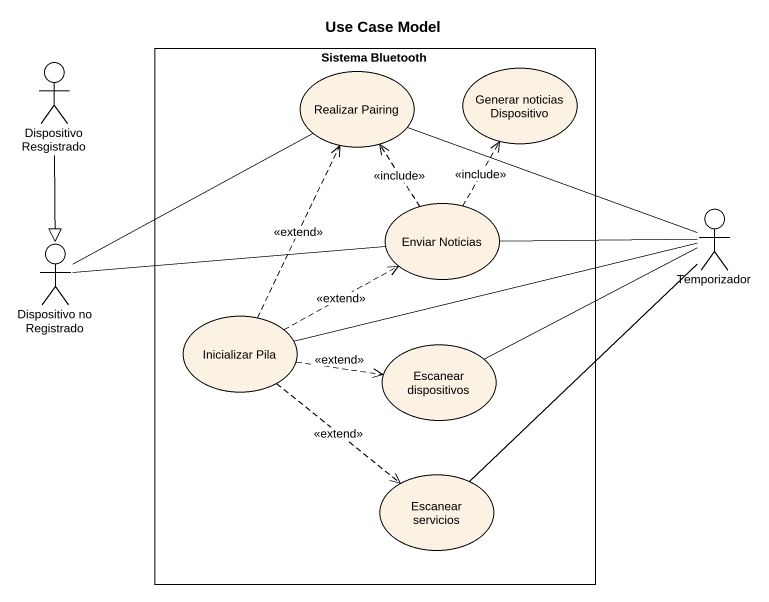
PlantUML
@startuml
title Use Case Model
rectangle "Sistema Bluetooth" as Sistema_Bluetooth {
  usecase "Realizar Pairing" as Realizar_Pairing
  usecase "Generar noticias Dispositivo" as Generar_noticias_Dispositivo
  usecase "Enviar Noticias" as Enviar_Noticias
  usecase "Inicializar Pila" as Inicializar_Pila
  usecase "Escanear dispositivos" as Escanear_dispositivos
  usecase "Escanear servicios" as Escanear_servicios
}
actor "Dispositivo Resgistrado" as Dispositivo_Resgistrado
actor "Dispositivo no Registrado" as Dispositivo_no_Registrado
actor Temporizador
Dispositivo_Resgistrado --|> Dispositivo_no_Registrado
Dispositivo_no_Registrado -up- Realizar_Pairing
Dispositivo_no_Registrado -right- Enviar_Noticias
Enviar_Noticias .up.> Realizar_Pairing : <<include>>
Enviar_Noticias .up.> Generar_noticias_Dispositivo : <<include>>
Temporizador -left- Realizar_Pairing
Temporizador -left- Enviar_Noticias
Temporizador -left- Escanear_dispositivos
Temporizador -- Escanear_servicios
Inicializar_Pila .up.> Realizar_Pairing : <<extend>>
Inicializar_Pila .right.> Enviar_Noticias : <<extend>>
Inicializar_Pila -right- Temporizador
Inicializar_Pila .right.> Escanear_dispositivos : <<extend>>
Inicializar_Pila ..> Escanear_servicios : <<extend>>
@enduml
